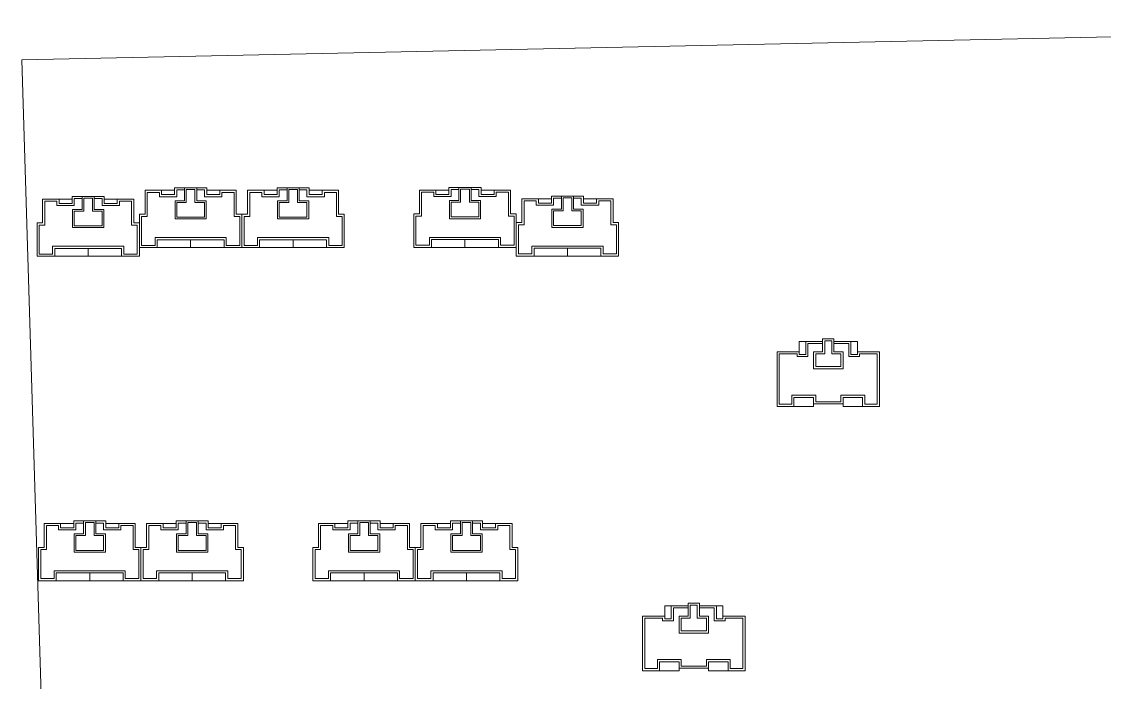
# Model space of a CAD drawing. Extents: x 217039 to 280039, y -2536 to 41961.
# Drawn here: x 220532 to 223526, y 2090 to 3916 of the extents above; entities that cross this region are included whole.
import ezdxf

# ---------------------------------------------------------------- set-up
doc = ezdxf.new("R2010")
doc.units = 0
doc.header["$LTSCALE"] = 1000
doc.header["$MEASUREMENT"] = 0
doc.layers.add('140', color=2, linetype='Continuous', lineweight=5)

msp = doc.modelspace()

# ---------------------------------------------------------------- linework, layer by layer
at = {"layer": '140', "color": 7}
for p, q in [((225557.9, 3916), (220532.3, 3810.5)), ((220532.3, 3810.5), (220631.5, 596.8)), ((220873.5, 3449.8), (220919.1, 3449.8)), ((220873.5, 3383.8), (220873.5, 3449.8)), ((220879.5, 3443.8), (220913.1, 3443.8)), ((220879.5, 3377.8), (220879.5, 3443.8)), ((220913.1, 3443.8), (220913.1, 3431.8)), ((220916.7, 3449.8), (220919.1, 3449.8)), ((220919.1, 3449.8), (220955.1, 3449.8)), ((220919.1, 3449.8), (220919.1, 3437.8)), ((220955.1, 3457), (221043.9, 3457)), ((220955.1, 3437.8), (220955.1, 3457)), ((220961.1, 3451), (220982.7, 3451)), ((220961.1, 3431.8), (220961.1, 3451)), ((220982.7, 3457), (220982.7, 3421)), ((221011.5, 3452.2), (220987.5, 3452.2)), ((220987.5, 3452.2), (220987.5, 3416.2)), ((221011.5, 3416.2), (221011.5, 3452.2)), ((221016.3, 3421), (221016.3, 3457)), ((221016.3, 3451), (221037.9, 3451)), ((221037.9, 3451), (221037.9, 3431.8)), ((221043.9, 3457), (221043.9, 3437.8)), ((221079.9, 3449.8), (221043.9, 3449.8)), ((221079.9, 3449.8), (221125.5, 3449.8)), ((221079.9, 3437.8), (221079.9, 3449.8)), ((221085.9, 3443.8), (221119.5, 3443.8)), ((221085.9, 3431.8), (221085.9, 3443.8)), ((221119.5, 3443.8), (221119.5, 3377.8)), ((221125.5, 3449.8), (221125.5, 3383.8)), ((221156.7, 3449.8), (221202.3, 3449.8)), ((221156.7, 3383.8), (221156.7, 3449.8)), ((221162.7, 3443.8), (221196.3, 3443.8)), ((221162.7, 3377.8), (221162.7, 3443.8)), ((221196.3, 3443.8), (221196.3, 3431.8)), ((221199.9, 3449.8), (221202.3, 3449.8)), ((221202.3, 3449.8), (221238.3, 3449.8)), ((221202.3, 3449.8), (221202.3, 3437.8)), ((221238.3, 3457), (221327.1, 3457)), ((221238.3, 3437.8), (221238.3, 3457)), ((221244.3, 3451), (221265.9, 3451)), ((221244.3, 3431.8), (221244.3, 3451)), ((221265.9, 3457), (221265.9, 3421)), ((221294.7, 3452.2), (221270.7, 3452.2)), ((221270.7, 3452.2), (221270.7, 3416.2)), ((221294.7, 3416.2), (221294.7, 3452.2)), ((221299.5, 3421), (221299.5, 3457)), ((221299.5, 3451), (221321.1, 3451)), ((221321.1, 3451), (221321.1, 3431.8)), ((221327.1, 3457), (221327.1, 3437.8)), ((221363.1, 3449.8), (221327.1, 3449.8)), ((221363.1, 3449.8), (221408.7, 3449.8)), ((221363.1, 3437.8), (221363.1, 3449.8)), ((221369.1, 3443.8), (221402.7, 3443.8)), ((221369.1, 3431.8), (221369.1, 3443.8)), ((221402.7, 3443.8), (221402.7, 3377.8)), ((221408.7, 3449.8), (221408.7, 3383.8)), ((221632, 3450.6), (221677.6, 3450.6)), ((221632, 3384.6), (221632, 3450.6)), ((221638, 3444.6), (221671.6, 3444.6)), ((221638, 3378.6), (221638, 3444.6)), ((221671.6, 3444.6), (221671.6, 3432.6)), ((221675.2, 3450.6), (221677.6, 3450.6)), ((221677.6, 3450.6), (221713.6, 3450.6)), ((221677.6, 3450.6), (221677.6, 3438.6)), ((221713.6, 3457.8), (221802.4, 3457.8)), ((221713.6, 3438.6), (221713.6, 3457.8)), ((221719.6, 3451.8), (221741.2, 3451.8)), ((221719.6, 3432.6), (221719.6, 3451.8)), ((221741.2, 3457.8), (221741.2, 3421.8)), ((221770, 3453), (221746, 3453)), ((221746, 3453), (221746, 3417)), ((221770, 3417), (221770, 3453)), ((221774.8, 3421.8), (221774.8, 3457.8)), ((221774.8, 3451.8), (221796.4, 3451.8)), ((221796.4, 3451.8), (221796.4, 3432.6)), ((221802.4, 3457.8), (221802.4, 3438.6)), ((221838.4, 3450.6), (221802.4, 3450.6)), ((221838.4, 3450.6), (221884, 3450.6)), ((221838.4, 3438.6), (221838.4, 3450.6)), ((221844.4, 3444.6), (221878, 3444.6)), ((221844.4, 3432.6), (221844.4, 3444.6)), ((221878, 3444.6), (221878, 3378.6)), ((221884, 3450.6), (221884, 3384.6)), ((220590.3, 3425.8), (220635.9, 3425.8)), ((220590.3, 3359.8), (220590.3, 3425.8)), ((220596.3, 3419.8), (220629.9, 3419.8)), ((220596.3, 3353.8), (220596.3, 3419.8)), ((220629.9, 3419.8), (220629.9, 3407.8)), ((220633.5, 3425.8), (220635.9, 3425.8)), ((220635.9, 3425.8), (220671.9, 3425.8)), ((220635.9, 3425.8), (220635.9, 3413.8)), ((220635.9, 3413.8), (220671.9, 3413.8)), ((220671.9, 3433), (220760.7, 3433)), ((220671.9, 3413.8), (220671.9, 3433)), ((220677.9, 3427), (220699.5, 3427)), ((220677.9, 3407.8), (220677.9, 3427)), ((220699.5, 3433), (220699.5, 3397)), ((220728.3, 3428.2), (220704.3, 3428.2)), ((220704.3, 3428.2), (220704.3, 3392.2)), ((220728.3, 3392.2), (220728.3, 3428.2)), ((220733.1, 3397), (220733.1, 3433)), ((220733.1, 3427), (220754.7, 3427)), ((220754.7, 3427), (220754.7, 3407.8)), ((220760.7, 3433), (220760.7, 3413.8)), ((220796.7, 3425.8), (220760.7, 3425.8)), ((220760.7, 3413.8), (220796.7, 3413.8)), ((220796.7, 3425.8), (220842.3, 3425.8)), ((220796.7, 3413.8), (220796.7, 3425.8)), ((220802.7, 3419.8), (220836.3, 3419.8)), ((220802.7, 3407.8), (220802.7, 3419.8)), ((220836.3, 3419.8), (220836.3, 3353.8)), ((220842.3, 3425.8), (220842.3, 3359.8)), ((220913.1, 3431.8), (220961.1, 3431.8)), ((220919.1, 3437.8), (220955.1, 3437.8)), ((220956.3, 3421), (220956.3, 3370.6)), ((220982.7, 3421), (220956.3, 3421)), ((220961.1, 3416.2), (220961.1, 3375.4)), ((220987.5, 3416.2), (220961.1, 3416.2)), ((221037.9, 3416.2), (221011.5, 3416.2)), ((221042.7, 3421), (221016.3, 3421)), ((221037.9, 3431.8), (221085.9, 3431.8)), ((221037.9, 3375.4), (221037.9, 3416.2)), ((221042.7, 3370.6), (221042.7, 3421)), ((221043.9, 3437.8), (221079.9, 3437.8)), ((221196.3, 3431.8), (221244.3, 3431.8)), ((221202.3, 3437.8), (221238.3, 3437.8)), ((221239.5, 3421), (221239.5, 3370.6)), ((221265.9, 3421), (221239.5, 3421)), ((221244.3, 3416.2), (221244.3, 3375.4)), ((221270.7, 3416.2), (221244.3, 3416.2)), ((221321.1, 3416.2), (221294.7, 3416.2)), ((221325.9, 3421), (221299.5, 3421)), ((221321.1, 3431.8), (221369.1, 3431.8)), ((221321.1, 3375.4), (221321.1, 3416.2)), ((221325.9, 3370.6), (221325.9, 3421)), ((221327.1, 3437.8), (221363.1, 3437.8)), ((221671.6, 3432.6), (221719.6, 3432.6)), ((221677.6, 3438.6), (221713.6, 3438.6)), ((221714.8, 3421.8), (221714.8, 3371.4)), ((221741.2, 3421.8), (221714.8, 3421.8)), ((221719.6, 3417), (221719.6, 3376.2)), ((221746, 3417), (221719.6, 3417)), ((221796.4, 3417), (221770, 3417)), ((221801.2, 3421.8), (221774.8, 3421.8)), ((221796.4, 3432.6), (221844.4, 3432.6)), ((221796.4, 3376.2), (221796.4, 3417)), ((221801.2, 3371.4), (221801.2, 3421.8)), ((221802.4, 3438.6), (221838.4, 3438.6)), ((221915.2, 3426.6), (221960.8, 3426.6)), ((221915.2, 3360.6), (221915.2, 3426.6)), ((221921.2, 3420.6), (221954.8, 3420.6)), ((221921.2, 3354.6), (221921.2, 3420.6)), ((221954.8, 3420.6), (221954.8, 3408.6)), ((221958.4, 3426.6), (221960.8, 3426.6)), ((221960.8, 3426.6), (221996.8, 3426.6)), ((221960.8, 3426.6), (221960.8, 3414.6)), ((221960.8, 3414.6), (221996.8, 3414.6)), ((221996.8, 3433.8), (222085.6, 3433.8)), ((221996.8, 3414.6), (221996.8, 3433.8)), ((222002.8, 3427.8), (222024.4, 3427.8)), ((222002.8, 3408.6), (222002.8, 3427.8)), ((222024.4, 3433.8), (222024.4, 3397.8)), ((222053.2, 3429), (222029.2, 3429)), ((222029.2, 3429), (222029.2, 3393)), ((222053.2, 3393), (222053.2, 3429)), ((222058, 3397.8), (222058, 3433.8)), ((222058, 3427.8), (222079.6, 3427.8)), ((222079.6, 3427.8), (222079.6, 3408.6)), ((222085.6, 3433.8), (222085.6, 3414.6)), ((222121.6, 3426.6), (222085.6, 3426.6)), ((222085.6, 3414.6), (222121.6, 3414.6)), ((222121.6, 3426.6), (222167.2, 3426.6)), ((222121.6, 3414.6), (222121.6, 3426.6)), ((222127.6, 3420.6), (222161.2, 3420.6)), ((222127.6, 3408.6), (222127.6, 3420.6)), ((222161.2, 3420.6), (222161.2, 3354.6)), ((222167.2, 3426.6), (222167.2, 3360.6)), ((220629.9, 3407.8), (220677.9, 3407.8)), ((220673.1, 3397), (220673.1, 3346.6)), ((220699.5, 3397), (220673.1, 3397)), ((220677.9, 3392.2), (220677.9, 3351.4)), ((220704.3, 3392.2), (220677.9, 3392.2)), ((220754.7, 3392.2), (220728.3, 3392.2)), ((220759.5, 3397), (220733.1, 3397)), ((220754.7, 3407.8), (220802.7, 3407.8)), ((220754.7, 3351.4), (220754.7, 3392.2)), ((220759.5, 3346.6), (220759.5, 3397)), ((220857.9, 3383.8), (220873.5, 3383.8)), ((220857.9, 3291.4), (220857.9, 3383.8)), ((221125.5, 3383.8), (221141.1, 3383.8)), ((221141.1, 3383.8), (221141.1, 3291.4)), ((221141.1, 3383.8), (221156.7, 3383.8)), ((221141.1, 3291.4), (221141.1, 3383.8)), ((221408.7, 3383.8), (221424.3, 3383.8)), ((221424.3, 3383.8), (221424.3, 3291.4)), ((221616.4, 3384.6), (221632, 3384.6)), ((221616.4, 3292.2), (221616.4, 3384.6)), ((221884, 3384.6), (221899.6, 3384.6)), ((221899.6, 3384.6), (221899.6, 3292.2)), ((221954.8, 3408.6), (222002.8, 3408.6)), ((221998, 3397.8), (221998, 3347.4)), ((222024.4, 3397.8), (221998, 3397.8)), ((222002.8, 3393), (222002.8, 3352.2)), ((222029.2, 3393), (222002.8, 3393)), ((222079.6, 3393), (222053.2, 3393)), ((222084.4, 3397.8), (222058, 3397.8)), ((222079.6, 3408.6), (222127.6, 3408.6)), ((222079.6, 3352.2), (222079.6, 3393)), ((222084.4, 3347.4), (222084.4, 3397.8)), ((220574.7, 3359.8), (220590.3, 3359.8)), ((220574.7, 3267.4), (220574.7, 3359.8)), ((220580.7, 3353.8), (220596.3, 3353.8)), ((220580.7, 3273.4), (220580.7, 3353.8)), ((220836.3, 3353.8), (220851.9, 3353.8)), ((220842.3, 3359.8), (220857.9, 3359.8)), ((220851.9, 3353.8), (220851.9, 3273.4)), ((220857.9, 3359.8), (220857.9, 3267.4)), ((220863.9, 3377.8), (220879.5, 3377.8)), ((220863.9, 3297.4), (220863.9, 3377.8)), ((220956.3, 3371.8), (220956.3, 3370.6)), ((220956.3, 3370.6), (221042.7, 3370.6)), ((220961.1, 3375.4), (221037.9, 3375.4)), ((221041.5, 3370.6), (221042.7, 3370.6)), ((221119.5, 3377.8), (221135.1, 3377.8)), ((221135.1, 3377.8), (221135.1, 3297.4)), ((221147.1, 3377.8), (221162.7, 3377.8)), ((221147.1, 3297.4), (221147.1, 3377.8)), ((221239.5, 3371.8), (221239.5, 3370.6)), ((221239.5, 3370.6), (221325.9, 3370.6)), ((221244.3, 3375.4), (221321.1, 3375.4)), ((221324.7, 3370.6), (221325.9, 3370.6)), ((221402.7, 3377.8), (221418.3, 3377.8)), ((221418.3, 3377.8), (221418.3, 3297.4)), ((221622.4, 3378.6), (221638, 3378.6)), ((221622.4, 3298.2), (221622.4, 3378.6)), ((221714.8, 3372.6), (221714.8, 3371.4)), ((221714.8, 3371.4), (221801.2, 3371.4)), ((221719.6, 3376.2), (221796.4, 3376.2)), ((221800, 3371.4), (221801.2, 3371.4)), ((221878, 3378.6), (221893.6, 3378.6)), ((221893.6, 3378.6), (221893.6, 3298.2)), ((221899.6, 3360.6), (221915.2, 3360.6)), ((221899.6, 3268.2), (221899.6, 3360.6)), ((221905.6, 3354.6), (221921.2, 3354.6)), ((221905.6, 3274.2), (221905.6, 3354.6)), ((222161.2, 3354.6), (222176.8, 3354.6)), ((222167.2, 3360.6), (222182.8, 3360.6)), ((222176.8, 3354.6), (222176.8, 3274.2)), ((222182.8, 3360.6), (222182.8, 3268.2)), ((220673.1, 3347.8), (220673.1, 3346.6)), ((220673.1, 3346.6), (220759.5, 3346.6)), ((220677.9, 3351.4), (220754.7, 3351.4)), ((220758.3, 3346.6), (220759.5, 3346.6)), ((221998, 3348.6), (221998, 3347.4)), ((221998, 3347.4), (222084.4, 3347.4)), ((222002.8, 3352.2), (222079.6, 3352.2)), ((222083.2, 3347.4), (222084.4, 3347.4)), ((220617.9, 3295), (220617.9, 3273.4)), ((220716.3, 3295), (220617.9, 3295)), ((220814.7, 3295), (220716.3, 3295)), ((220814.7, 3273.4), (220814.7, 3295)), ((220901.1, 3297.4), (220863.9, 3297.4)), ((220901.1, 3319), (220901.1, 3297.4)), ((220999.5, 3319), (220901.1, 3319)), ((220907.1, 3313), (220907.1, 3291.4)), ((220999.5, 3313), (220907.1, 3313)), ((221097.9, 3319), (220999.5, 3319)), ((221091.9, 3313), (220999.5, 3313)), ((220999.5, 3313), (220999.5, 3291.4)), ((221091.9, 3291.4), (221091.9, 3313)), ((221097.9, 3297.4), (221097.9, 3319)), ((221135.1, 3297.4), (221097.9, 3297.4)), ((221184.3, 3297.4), (221147.1, 3297.4)), ((221184.3, 3319), (221184.3, 3297.4)), ((221282.7, 3319), (221184.3, 3319)), ((221190.3, 3313), (221190.3, 3291.4)), ((221282.7, 3313), (221190.3, 3313)), ((221381.1, 3319), (221282.7, 3319)), ((221375.1, 3313), (221282.7, 3313)), ((221282.7, 3313), (221282.7, 3291.4)), ((221375.1, 3291.4), (221375.1, 3313)), ((221381.1, 3297.4), (221381.1, 3319)), ((221418.3, 3297.4), (221381.1, 3297.4)), ((221659.6, 3298.2), (221622.4, 3298.2)), ((221659.6, 3319.8), (221659.6, 3298.2)), ((221758, 3319.8), (221659.6, 3319.8)), ((221665.6, 3313.8), (221665.6, 3292.2)), ((221758, 3313.8), (221665.6, 3313.8)), ((221856.4, 3319.8), (221758, 3319.8)), ((221850.4, 3313.8), (221758, 3313.8)), ((221758, 3313.8), (221758, 3292.2)), ((221850.4, 3292.2), (221850.4, 3313.8)), ((221856.4, 3298.2), (221856.4, 3319.8)), ((221893.6, 3298.2), (221856.4, 3298.2)), ((221942.8, 3295.8), (221942.8, 3274.2)), ((222041.2, 3295.8), (221942.8, 3295.8)), ((222139.6, 3295.8), (222041.2, 3295.8)), ((222139.6, 3274.2), (222139.6, 3295.8)), ((220623.9, 3267.4), (220574.7, 3267.4)), ((220617.9, 3273.4), (220580.7, 3273.4)), ((220623.9, 3289), (220623.9, 3267.4)), ((220716.3, 3289), (220623.9, 3289)), ((220716.3, 3267.4), (220623.9, 3267.4)), ((220808.7, 3289), (220716.3, 3289)), ((220716.3, 3289), (220716.3, 3267.4)), ((220716.3, 3267.4), (220808.7, 3267.4)), ((220808.7, 3267.4), (220808.7, 3289)), ((220857.9, 3267.4), (220808.7, 3267.4)), ((220851.9, 3273.4), (220814.7, 3273.4)), ((220907.1, 3291.4), (220857.9, 3291.4)), ((220999.5, 3291.4), (220907.1, 3291.4)), ((220999.5, 3291.4), (221091.9, 3291.4)), ((221141.1, 3291.4), (221091.9, 3291.4)), ((221190.3, 3291.4), (221141.1, 3291.4)), ((221282.7, 3291.4), (221190.3, 3291.4)), ((221282.7, 3291.4), (221375.1, 3291.4)), ((221424.3, 3291.4), (221375.1, 3291.4)), ((221665.6, 3292.2), (221616.4, 3292.2)), ((221758, 3292.2), (221665.6, 3292.2)), ((221758, 3292.2), (221850.4, 3292.2)), ((221899.6, 3292.2), (221850.4, 3292.2)), ((221948.8, 3268.2), (221899.6, 3268.2)), ((221942.8, 3274.2), (221905.6, 3274.2)), ((221948.8, 3289.8), (221948.8, 3268.2)), ((222041.2, 3289.8), (221948.8, 3289.8)), ((222041.2, 3268.2), (221948.8, 3268.2)), ((222133.6, 3289.8), (222041.2, 3289.8)), ((222041.2, 3289.8), (222041.2, 3268.2)), ((222041.2, 3268.2), (222133.6, 3268.2)), ((222133.6, 3268.2), (222133.6, 3289.8)), ((222182.8, 3268.2), (222133.6, 3268.2)), ((222176.8, 3274.2), (222139.6, 3274.2)), ((222682, 3032.4), (222700, 3032.4)), ((222682, 3003.6), (222682, 3032.4)), ((222700, 3032.4), (222700, 2996.4)), ((222746.8, 3032.4), (222700, 3032.4)), ((222706, 3026.4), (222706, 2990.4)), ((222746.8, 3026.4), (222706, 3026.4)), ((222746.8, 3039.6), (222746.8, 3032.4)), ((222778, 3039.6), (222746.8, 3039.6)), ((222746.8, 3032.4), (222746.8, 3003.6)), ((222752.8, 3033.6), (222752.8, 3032.4)), ((222772, 3033.6), (222752.8, 3033.6)), ((222752.8, 3032.4), (222752.8, 2997.6)), ((222772, 2997.6), (222772, 3033.6)), ((222778, 3032.4), (222778, 3039.6)), ((222778, 3003.6), (222778, 3039.6)), ((222824.8, 3032.4), (222778, 3032.4)), ((222818.8, 3026.4), (222778, 3026.4)), ((222818.8, 2990.4), (222818.8, 3026.4)), ((222842.8, 3032.4), (222824.8, 3032.4)), ((222824.8, 2996.4), (222824.8, 3032.4)), ((222842.8, 3003.6), (222842.8, 3032.4)), ((222620.8, 3003.6), (222620.8, 2852.4)), ((222660.4, 3003.6), (222620.8, 3003.6)), ((222626.8, 2997.6), (222626.8, 2858.4)), ((222660.4, 2997.6), (222626.8, 2997.6)), ((222682, 3003.6), (222660.4, 3003.6)), ((222676, 2997.6), (222660.4, 2997.6)), ((222676, 2990.4), (222676, 2997.6)), ((222682, 2996.4), (222682, 3003.6)), ((222700, 2996.4), (222682, 2996.4)), ((222721.6, 3003.6), (222721.6, 2956.8)), ((222746.8, 3003.6), (222721.6, 3003.6)), ((222727.6, 2997.6), (222727.6, 2962.8)), ((222752.8, 2997.6), (222727.6, 2997.6)), ((222797.2, 2997.6), (222772, 2997.6)), ((222803.2, 3003.6), (222778, 3003.6)), ((222797.2, 2962.8), (222797.2, 2997.6)), ((222803.2, 2956.8), (222803.2, 3003.6)), ((222842.8, 2996.4), (222824.8, 2996.4)), ((222842.8, 3003.6), (222842.8, 2996.4)), ((222864.4, 3003.6), (222842.8, 3003.6)), ((222848.8, 2997.6), (222848.8, 2990.4)), ((222864.4, 2997.6), (222848.8, 2997.6)), ((222904, 3003.6), (222864.4, 3003.6)), ((222898, 2997.6), (222864.4, 2997.6)), ((222898, 2858.4), (222898, 2997.6)), ((222904, 2852.4), (222904, 3003.6)), ((222706, 2990.4), (222676, 2990.4)), ((222848.8, 2990.4), (222818.8, 2990.4)), ((222721.6, 2956.8), (222803.2, 2956.8)), ((222727.6, 2962.8), (222797.2, 2962.8)), ((222661.6, 2883.6), (222727.6, 2883.6)), ((222661.6, 2858.4), (222661.6, 2883.6)), ((222667.6, 2877.6), (222721.6, 2877.6)), ((222667.6, 2852.4), (222667.6, 2877.6)), ((222721.6, 2877.6), (222721.6, 2859.6)), ((222727.6, 2883.6), (222727.6, 2865.6)), ((222797.2, 2883.6), (222863.2, 2883.6)), ((222797.2, 2865.6), (222797.2, 2883.6)), ((222803.2, 2877.6), (222857.2, 2877.6)), ((222803.2, 2859.6), (222803.2, 2877.6)), ((222857.2, 2877.6), (222857.2, 2852.4)), ((222863.2, 2883.6), (222863.2, 2858.4)), ((222620.8, 2852.4), (222667.6, 2852.4)), ((222626.8, 2858.4), (222661.6, 2858.4)), ((222667.6, 2852.4), (222721.6, 2852.4)), ((222721.6, 2852.4), (222721.6, 2859.6)), ((222721.6, 2859.6), (222762.4, 2859.6)), ((222727.6, 2865.6), (222762.4, 2865.6)), ((222762.4, 2865.6), (222797.2, 2865.6)), ((222762.4, 2859.6), (222803.2, 2859.6)), ((222803.2, 2852.4), (222803.2, 2859.6)), ((222857.2, 2852.4), (222803.2, 2852.4)), ((222857.2, 2852.4), (222904, 2852.4)), ((222863.2, 2858.4), (222898, 2858.4)), ((220594.5, 2529), (220640.1, 2529)), ((220594.5, 2463), (220594.5, 2529)), ((220600.5, 2523), (220634.1, 2523)), ((220600.5, 2457), (220600.5, 2523)), ((220634.1, 2523), (220634.1, 2511)), ((220637.7, 2529), (220640.1, 2529)), ((220640.1, 2529), (220676.1, 2529)), ((220640.1, 2529), (220640.1, 2517)), ((220640.1, 2517), (220676.1, 2517)), ((220676.1, 2536.2), (220764.9, 2536.2)), ((220676.1, 2517), (220676.1, 2536.2)), ((220682.1, 2530.2), (220703.7, 2530.2)), ((220682.1, 2511), (220682.1, 2530.2)), ((220703.7, 2536.2), (220703.7, 2500.2)), ((220732.5, 2531.4), (220708.5, 2531.4)), ((220708.5, 2531.4), (220708.5, 2495.4)), ((220732.5, 2495.4), (220732.5, 2531.4)), ((220737.3, 2500.2), (220737.3, 2536.2)), ((220737.3, 2530.2), (220758.9, 2530.2)), ((220758.9, 2530.2), (220758.9, 2511)), ((220764.9, 2536.2), (220764.9, 2517)), ((220800.9, 2529), (220764.9, 2529)), ((220764.9, 2517), (220800.9, 2517)), ((220800.9, 2529), (220846.5, 2529)), ((220800.9, 2517), (220800.9, 2529)), ((220806.9, 2523), (220840.5, 2523)), ((220806.9, 2511), (220806.9, 2523)), ((220840.5, 2523), (220840.5, 2457)), ((220846.5, 2529), (220846.5, 2463)), ((220877.7, 2529), (220923.3, 2529)), ((220877.7, 2463), (220877.7, 2529)), ((220883.7, 2523), (220917.3, 2523)), ((220883.7, 2457), (220883.7, 2523)), ((220917.3, 2523), (220917.3, 2511)), ((220920.9, 2529), (220923.3, 2529)), ((220923.3, 2529), (220959.3, 2529)), ((220923.3, 2529), (220923.3, 2517)), ((220923.3, 2517), (220959.3, 2517)), ((220959.3, 2536.2), (221048.1, 2536.2)), ((220959.3, 2517), (220959.3, 2536.2)), ((220965.3, 2530.2), (220986.9, 2530.2)), ((220965.3, 2511), (220965.3, 2530.2)), ((220986.9, 2536.2), (220986.9, 2500.2)), ((221015.7, 2531.4), (220991.7, 2531.4)), ((220991.7, 2531.4), (220991.7, 2495.4)), ((221015.7, 2495.4), (221015.7, 2531.4)), ((221020.5, 2500.2), (221020.5, 2536.2)), ((221020.5, 2530.2), (221042.1, 2530.2)), ((221042.1, 2530.2), (221042.1, 2511)), ((221048.1, 2536.2), (221048.1, 2517)), ((221084.1, 2529), (221048.1, 2529)), ((221048.1, 2517), (221084.1, 2517)), ((221084.1, 2529), (221129.7, 2529)), ((221084.1, 2517), (221084.1, 2529)), ((221090.1, 2523), (221123.7, 2523)), ((221090.1, 2511), (221090.1, 2523)), ((221123.7, 2523), (221123.7, 2457)), ((221129.7, 2529), (221129.7, 2463)), ((221352.9, 2529), (221398.5, 2529)), ((221352.9, 2463), (221352.9, 2529)), ((221358.9, 2523), (221392.5, 2523)), ((221358.9, 2457), (221358.9, 2523)), ((221392.5, 2523), (221392.5, 2511)), ((221396.1, 2529), (221398.5, 2529)), ((221398.5, 2529), (221434.5, 2529)), ((221398.5, 2529), (221398.5, 2517)), ((221398.5, 2517), (221434.5, 2517)), ((221434.5, 2536.2), (221523.3, 2536.2)), ((221434.5, 2517), (221434.5, 2536.2)), ((221440.5, 2530.2), (221462.1, 2530.2)), ((221440.5, 2511), (221440.5, 2530.2)), ((221462.1, 2536.2), (221462.1, 2500.2)), ((221490.9, 2531.4), (221466.9, 2531.4)), ((221466.9, 2531.4), (221466.9, 2495.4)), ((221490.9, 2495.4), (221490.9, 2531.4)), ((221495.7, 2500.2), (221495.7, 2536.2)), ((221495.7, 2530.2), (221517.3, 2530.2)), ((221517.3, 2530.2), (221517.3, 2511)), ((221523.3, 2536.2), (221523.3, 2517)), ((221559.3, 2529), (221523.3, 2529)), ((221523.3, 2517), (221559.3, 2517)), ((221559.3, 2529), (221604.9, 2529)), ((221559.3, 2517), (221559.3, 2529)), ((221565.3, 2523), (221598.9, 2523)), ((221565.3, 2511), (221565.3, 2523)), ((221598.9, 2523), (221598.9, 2457)), ((221604.9, 2529), (221604.9, 2463)), ((221636.1, 2529), (221681.7, 2529)), ((221636.1, 2463), (221636.1, 2529)), ((221642.1, 2523), (221675.7, 2523)), ((221642.1, 2457), (221642.1, 2523)), ((221675.7, 2523), (221675.7, 2511)), ((221679.3, 2529), (221681.7, 2529)), ((221681.7, 2529), (221717.7, 2529)), ((221681.7, 2529), (221681.7, 2517)), ((221681.7, 2517), (221717.7, 2517)), ((221717.7, 2536.2), (221806.5, 2536.2)), ((221717.7, 2517), (221717.7, 2536.2)), ((221723.7, 2530.2), (221745.3, 2530.2)), ((221723.7, 2511), (221723.7, 2530.2)), ((221745.3, 2536.2), (221745.3, 2500.2)), ((221774.1, 2531.4), (221750.1, 2531.4)), ((221750.1, 2531.4), (221750.1, 2495.4)), ((221774.1, 2495.4), (221774.1, 2531.4)), ((221778.9, 2500.2), (221778.9, 2536.2)), ((221778.9, 2530.2), (221800.5, 2530.2)), ((221800.5, 2530.2), (221800.5, 2511)), ((221806.5, 2536.2), (221806.5, 2517)), ((221842.5, 2529), (221806.5, 2529)), ((221806.5, 2517), (221842.5, 2517)), ((221842.5, 2529), (221888.1, 2529)), ((221842.5, 2517), (221842.5, 2529)), ((221848.5, 2523), (221882.1, 2523)), ((221848.5, 2511), (221848.5, 2523)), ((221882.1, 2523), (221882.1, 2457)), ((221888.1, 2529), (221888.1, 2463)), ((220634.1, 2511), (220682.1, 2511)), ((220677.3, 2500.2), (220677.3, 2449.8)), ((220703.7, 2500.2), (220677.3, 2500.2)), ((220682.1, 2495.4), (220682.1, 2454.6)), ((220708.5, 2495.4), (220682.1, 2495.4)), ((220758.9, 2495.4), (220732.5, 2495.4)), ((220763.7, 2500.2), (220737.3, 2500.2)), ((220758.9, 2511), (220806.9, 2511)), ((220758.9, 2454.6), (220758.9, 2495.4)), ((220763.7, 2449.8), (220763.7, 2500.2)), ((220917.3, 2511), (220965.3, 2511)), ((220960.5, 2500.2), (220960.5, 2449.8)), ((220986.9, 2500.2), (220960.5, 2500.2)), ((220965.3, 2495.4), (220965.3, 2454.6)), ((220991.7, 2495.4), (220965.3, 2495.4)), ((221042.1, 2495.4), (221015.7, 2495.4)), ((221046.9, 2500.2), (221020.5, 2500.2)), ((221042.1, 2511), (221090.1, 2511)), ((221042.1, 2454.6), (221042.1, 2495.4)), ((221046.9, 2449.8), (221046.9, 2500.2)), ((221392.5, 2511), (221440.5, 2511)), ((221435.7, 2500.2), (221435.7, 2449.8)), ((221462.1, 2500.2), (221435.7, 2500.2)), ((221440.5, 2495.4), (221440.5, 2454.6)), ((221466.9, 2495.4), (221440.5, 2495.4)), ((221517.3, 2495.4), (221490.9, 2495.4)), ((221522.1, 2500.2), (221495.7, 2500.2)), ((221517.3, 2511), (221565.3, 2511)), ((221517.3, 2454.6), (221517.3, 2495.4)), ((221522.1, 2449.8), (221522.1, 2500.2)), ((221675.7, 2511), (221723.7, 2511)), ((221718.9, 2500.2), (221718.9, 2449.8)), ((221745.3, 2500.2), (221718.9, 2500.2)), ((221723.7, 2495.4), (221723.7, 2454.6)), ((221750.1, 2495.4), (221723.7, 2495.4)), ((221800.5, 2495.4), (221774.1, 2495.4)), ((221805.3, 2500.2), (221778.9, 2500.2)), ((221800.5, 2511), (221848.5, 2511)), ((221800.5, 2454.6), (221800.5, 2495.4)), ((221805.3, 2449.8), (221805.3, 2500.2)), ((220578.9, 2463), (220594.5, 2463)), ((220578.9, 2370.6), (220578.9, 2463)), ((220584.9, 2457), (220600.5, 2457)), ((220584.9, 2376.6), (220584.9, 2457)), ((220682.1, 2454.6), (220758.9, 2454.6)), ((220840.5, 2457), (220856.1, 2457)), ((220846.5, 2463), (220862.1, 2463)), ((220856.1, 2457), (220856.1, 2376.6)), ((220862.1, 2463), (220862.1, 2370.6)), ((220862.1, 2463), (220877.7, 2463)), ((220862.1, 2370.6), (220862.1, 2463)), ((220868.1, 2457), (220883.7, 2457)), ((220868.1, 2376.6), (220868.1, 2457)), ((220965.3, 2454.6), (221042.1, 2454.6)), ((221123.7, 2457), (221139.3, 2457)), ((221129.7, 2463), (221145.3, 2463)), ((221139.3, 2457), (221139.3, 2376.6)), ((221145.3, 2463), (221145.3, 2370.6)), ((221337.3, 2463), (221352.9, 2463)), ((221337.3, 2370.6), (221337.3, 2463)), ((221343.3, 2457), (221358.9, 2457)), ((221343.3, 2376.6), (221343.3, 2457)), ((221440.5, 2454.6), (221517.3, 2454.6)), ((221598.9, 2457), (221614.5, 2457)), ((221604.9, 2463), (221620.5, 2463)), ((221614.5, 2457), (221614.5, 2376.6)), ((221620.5, 2463), (221620.5, 2370.6)), ((221620.5, 2463), (221636.1, 2463)), ((221620.5, 2370.6), (221620.5, 2463)), ((221626.5, 2457), (221642.1, 2457)), ((221626.5, 2376.6), (221626.5, 2457)), ((221723.7, 2454.6), (221800.5, 2454.6)), ((221882.1, 2457), (221897.7, 2457)), ((221888.1, 2463), (221903.7, 2463)), ((221897.7, 2457), (221897.7, 2376.6)), ((221903.7, 2463), (221903.7, 2370.6)), ((220677.3, 2451), (220677.3, 2449.8)), ((220677.3, 2449.8), (220763.7, 2449.8)), ((220762.5, 2449.8), (220763.7, 2449.8)), ((220960.5, 2451), (220960.5, 2449.8)), ((220960.5, 2449.8), (221046.9, 2449.8)), ((221045.7, 2449.8), (221046.9, 2449.8)), ((221435.7, 2451), (221435.7, 2449.8)), ((221435.7, 2449.8), (221522.1, 2449.8)), ((221520.9, 2449.8), (221522.1, 2449.8)), ((221718.9, 2451), (221718.9, 2449.8)), ((221718.9, 2449.8), (221805.3, 2449.8)), ((221804.1, 2449.8), (221805.3, 2449.8)), ((220622.1, 2398.2), (220622.1, 2376.6)), ((220720.5, 2398.2), (220622.1, 2398.2)), ((220818.9, 2398.2), (220720.5, 2398.2)), ((220818.9, 2376.6), (220818.9, 2398.2)), ((220905.3, 2398.2), (220905.3, 2376.6)), ((221003.7, 2398.2), (220905.3, 2398.2)), ((221102.1, 2398.2), (221003.7, 2398.2)), ((221102.1, 2376.6), (221102.1, 2398.2)), ((221380.5, 2398.2), (221380.5, 2376.6)), ((221478.9, 2398.2), (221380.5, 2398.2)), ((221577.3, 2398.2), (221478.9, 2398.2)), ((221577.3, 2376.6), (221577.3, 2398.2)), ((221663.7, 2398.2), (221663.7, 2376.6)), ((221762.1, 2398.2), (221663.7, 2398.2)), ((221860.5, 2398.2), (221762.1, 2398.2)), ((221860.5, 2376.6), (221860.5, 2398.2)), ((220628.1, 2370.6), (220578.9, 2370.6)), ((220622.1, 2376.6), (220584.9, 2376.6)), ((220628.1, 2392.2), (220628.1, 2370.6)), ((220720.5, 2392.2), (220628.1, 2392.2)), ((220720.5, 2370.6), (220628.1, 2370.6)), ((220812.9, 2392.2), (220720.5, 2392.2)), ((220720.5, 2392.2), (220720.5, 2370.6)), ((220720.5, 2370.6), (220812.9, 2370.6)), ((220812.9, 2370.6), (220812.9, 2392.2)), ((220862.1, 2370.6), (220812.9, 2370.6)), ((220856.1, 2376.6), (220818.9, 2376.6)), ((220911.3, 2370.6), (220862.1, 2370.6)), ((220905.3, 2376.6), (220868.1, 2376.6)), ((220911.3, 2392.2), (220911.3, 2370.6)), ((221003.7, 2392.2), (220911.3, 2392.2)), ((221003.7, 2370.6), (220911.3, 2370.6)), ((221096.1, 2392.2), (221003.7, 2392.2)), ((221003.7, 2392.2), (221003.7, 2370.6)), ((221003.7, 2370.6), (221096.1, 2370.6)), ((221096.1, 2370.6), (221096.1, 2392.2)), ((221145.3, 2370.6), (221096.1, 2370.6)), ((221139.3, 2376.6), (221102.1, 2376.6)), ((221386.5, 2370.6), (221337.3, 2370.6)), ((221380.5, 2376.6), (221343.3, 2376.6)), ((221386.5, 2392.2), (221386.5, 2370.6)), ((221478.9, 2392.2), (221386.5, 2392.2)), ((221478.9, 2370.6), (221386.5, 2370.6)), ((221571.3, 2392.2), (221478.9, 2392.2)), ((221478.9, 2392.2), (221478.9, 2370.6)), ((221478.9, 2370.6), (221571.3, 2370.6)), ((221571.3, 2370.6), (221571.3, 2392.2)), ((221620.5, 2370.6), (221571.3, 2370.6)), ((221614.5, 2376.6), (221577.3, 2376.6)), ((221669.7, 2370.6), (221620.5, 2370.6)), ((221663.7, 2376.6), (221626.5, 2376.6)), ((221669.7, 2392.2), (221669.7, 2370.6)), ((221762.1, 2392.2), (221669.7, 2392.2)), ((221762.1, 2370.6), (221669.7, 2370.6)), ((221854.5, 2392.2), (221762.1, 2392.2)), ((221762.1, 2392.2), (221762.1, 2370.6)), ((221762.1, 2370.6), (221854.5, 2370.6)), ((221854.5, 2370.6), (221854.5, 2392.2)), ((221903.7, 2370.6), (221854.5, 2370.6)), ((221897.7, 2376.6), (221860.5, 2376.6)), ((222375, 2309), (222375, 2301.8)), ((222406.2, 2309), (222375, 2309)), ((222406.2, 2301.8), (222406.2, 2309)), ((222406.2, 2273), (222406.2, 2309)), ((222310.2, 2301.8), (222328.2, 2301.8)), ((222310.2, 2273), (222310.2, 2301.8)), ((222328.2, 2301.8), (222328.2, 2265.8)), ((222375, 2301.8), (222328.2, 2301.8)), ((222334.2, 2295.8), (222334.2, 2259.8)), ((222375, 2295.8), (222334.2, 2295.8)), ((222375, 2301.8), (222375, 2273)), ((222381, 2303), (222381, 2301.8)), ((222400.2, 2303), (222381, 2303)), ((222381, 2301.8), (222381, 2267)), ((222400.2, 2267), (222400.2, 2303)), ((222453, 2301.8), (222406.2, 2301.8)), ((222447, 2295.8), (222406.2, 2295.8)), ((222447, 2259.8), (222447, 2295.8)), ((222471, 2301.8), (222453, 2301.8)), ((222453, 2265.8), (222453, 2301.8)), ((222471, 2273), (222471, 2301.8)), ((222249, 2273), (222249, 2121.8)), ((222288.6, 2273), (222249, 2273)), ((222255, 2267), (222255, 2127.8)), ((222288.6, 2267), (222255, 2267)), ((222310.2, 2273), (222288.6, 2273)), ((222304.2, 2267), (222288.6, 2267)), ((222304.2, 2259.8), (222304.2, 2267)), ((222334.2, 2259.8), (222304.2, 2259.8)), ((222310.2, 2265.8), (222310.2, 2273)), ((222328.2, 2265.8), (222310.2, 2265.8)), ((222349.8, 2273), (222349.8, 2226.2)), ((222375, 2273), (222349.8, 2273)), ((222355.8, 2267), (222355.8, 2232.2)), ((222381, 2267), (222355.8, 2267)), ((222425.4, 2267), (222400.2, 2267)), ((222431.4, 2273), (222406.2, 2273)), ((222425.4, 2232.2), (222425.4, 2267)), ((222431.4, 2226.2), (222431.4, 2273)), ((222477, 2259.8), (222447, 2259.8)), ((222471, 2265.8), (222453, 2265.8)), ((222471, 2273), (222471, 2265.8)), ((222492.6, 2273), (222471, 2273)), ((222477, 2267), (222477, 2259.8)), ((222492.6, 2267), (222477, 2267)), ((222532.2, 2273), (222492.6, 2273)), ((222526.2, 2267), (222492.6, 2267)), ((222526.2, 2127.8), (222526.2, 2267)), ((222532.2, 2121.8), (222532.2, 2273)), ((222349.8, 2226.2), (222431.4, 2226.2)), ((222355.8, 2232.2), (222425.4, 2232.2)), ((222255, 2127.8), (222289.8, 2127.8)), ((222289.8, 2153), (222355.8, 2153)), ((222289.8, 2127.8), (222289.8, 2153)), ((222295.8, 2147), (222349.8, 2147)), ((222295.8, 2121.8), (222295.8, 2147)), ((222349.8, 2147), (222349.8, 2129)), ((222349.8, 2121.8), (222349.8, 2129)), ((222349.8, 2129), (222390.6, 2129)), ((222355.8, 2153), (222355.8, 2135)), ((222355.8, 2135), (222390.6, 2135)), ((222390.6, 2135), (222425.4, 2135)), ((222390.6, 2129), (222431.4, 2129)), ((222425.4, 2153), (222491.4, 2153)), ((222425.4, 2135), (222425.4, 2153)), ((222431.4, 2147), (222485.4, 2147)), ((222431.4, 2129), (222431.4, 2147)), ((222431.4, 2121.8), (222431.4, 2129)), ((222485.4, 2147), (222485.4, 2121.8)), ((222491.4, 2153), (222491.4, 2127.8)), ((222491.4, 2127.8), (222526.2, 2127.8)), ((222249, 2121.8), (222295.8, 2121.8)), ((222295.8, 2121.8), (222349.8, 2121.8)), ((222485.4, 2121.8), (222431.4, 2121.8)), ((222485.4, 2121.8), (222532.2, 2121.8))]:
    msp.add_line(p, q, dxfattribs=at)

doc.saveas('drawing.dxf')
